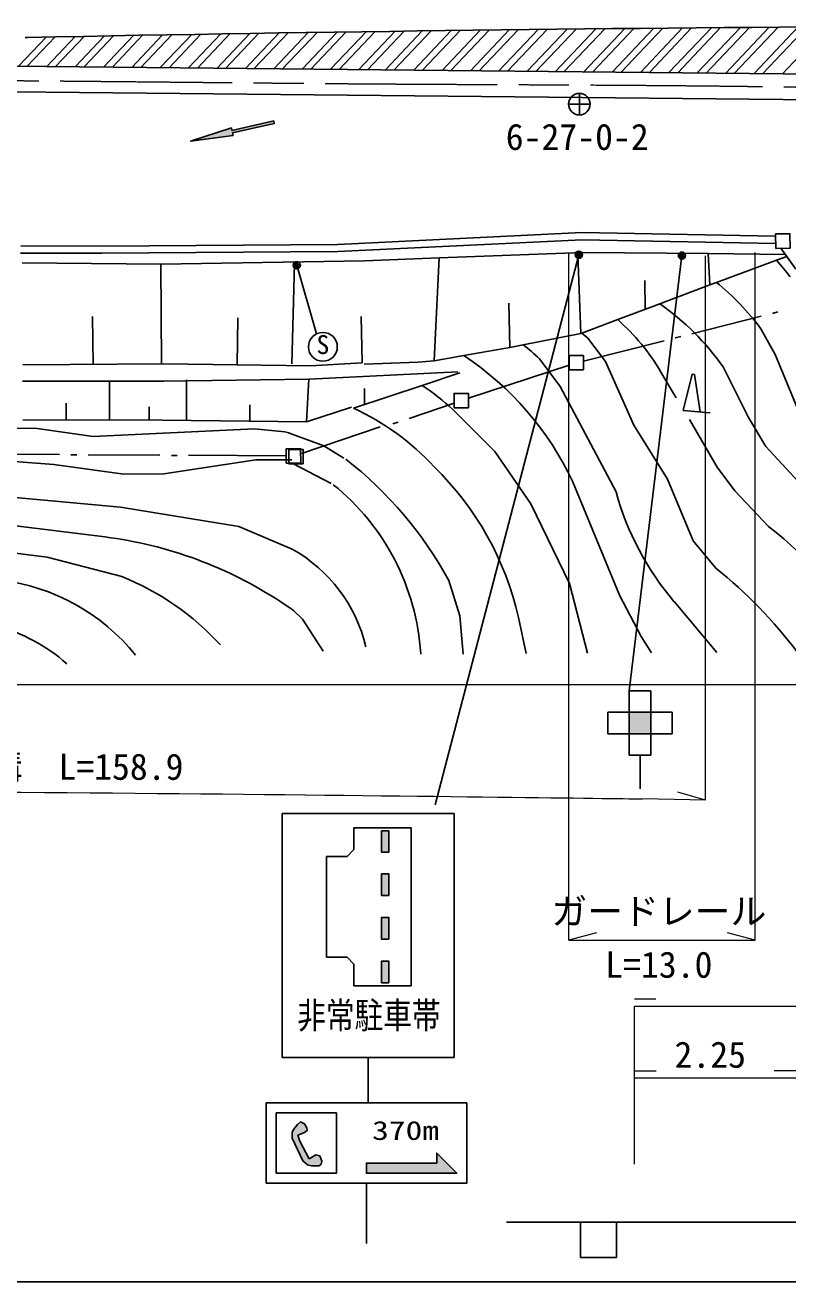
# Model space of a CAD drawing. Units: millimetres, scale not verified. Extents: x 40000 to 680000, y 20000 to 380000.
# Drawn here: x 268831 to 322056, y 205000 to 292650 of the extents above; entities that cross this region are included whole.
import ezdxf
from ezdxf.enums import TextEntityAlignment as Align

# ---------------------------------------------------------------- set-up
doc = ezdxf.new("R2010")
doc.units = ezdxf.units.MM
doc.header["$LTSCALE"] = 1000
doc.header["$PDMODE"] = 32
doc.header["$PDSIZE"] = 500
doc.linetypes.add('CHAIN', pattern=[18.5, 12, -1.5, 3.5, -1.5])
for name, color, linetype, lineweight in [('M-BGD', 7, 'Continuous', 25), ('M-BMK', 2, 'CHAIN', 13), ('M-BMK-ROW', 30, 'Continuous', 25), ('M-BMK-SRVR', 3, 'Continuous', 25), ('M-STR-HTXT', 7, 'Continuous', 13), ('M-STR-STRC', 7, 'Continuous', 25), ('M-STR-STRD', 7, 'Continuous', 25), ('M-TTL-BAND', 7, 'Continuous', 25)]:
    doc.layers.add(name, color=color, linetype=linetype, lineweight=lineweight)
doc.styles.add('ＭＳ ゴシック', font='')
doc.styles.get('ＭＳ ゴシック').set_extended_font_data('MS Gothic')

msp = doc.modelspace()

# ---------------------------------------------------------------- hatches: boundary and pattern name
at = {"layer": 'M-STR-STRC'}
for points in [[(310989, 244732), (312489, 244732), (312489, 243232), (310989, 243232)], [(294202, 234976), (294202, 236456), (293702, 236456), (293702, 234976)], [(294202, 231936), (294202, 233456), (293702, 233456), (293702, 231936)], [(294202, 228896), (294202, 230416), (293702, 230416), (293702, 228896)], [(294202, 225856), (294202, 227376), (293702, 227376), (293702, 225856)], [(288660, 213586), (289115, 213871), (289397, 213790), (289532, 213413), (289492, 213211), (289343, 213090), (288818, 213103), (288536, 213171), (288199, 213440), (287472, 215015), (287472, 215419), (287566, 215635), (287849, 215985), (288051, 216160), (288334, 216012), (288495, 215743), (288509, 215554), (288334, 215419), (288091, 215325), (287871, 215222), (288008, 214805)], [(298950, 212581), (297550, 213981), (297550, 213281), (292650, 213281), (292650, 212581)]]:
    msp.add_hatch(color=256, dxfattribs=at).paths.add_polyline_path(points)
at = {"layer": 'M-STR-STRD'}
msp.add_hatch(color=256, dxfattribs=at).paths.add_polyline_path([(283346, 284953), (283306, 285127), (286220, 285790), (286180, 285964), (283266, 285302), (283227, 285477), (280372, 284552)])

# ---------------------------------------------------------------- linework, layer by layer
at = {"layer": 'M-BGD'}
for p, q in [((290657, 277358), (307683, 278183)), ((307683, 278183), (321203, 277924)), ((274180, 277244), (268528, 277249)), ((290657, 277358), (274180, 277244)), ((307693, 277682), (290662, 276858)), ((307693, 277682), (321211, 277424)), ((321557, 277088), (322606, 275637)), ((274181, 276744), (268514, 276749)), ((290662, 276858), (274181, 276744)), ((278298, 275989), (292519, 276211)), ((292519, 276211), (297715, 276412)), ((297378, 269245), (297715, 276412)), ((307739, 276800), (297715, 276412)), ((307604, 271144), (307392, 276636)), ((316489, 276715), (307739, 276800)), ((321864, 276664), (316489, 276715)), ((316599, 274531), (316489, 276715)), ((317072, 274705), (321260, 276249)), ((321260, 276249), (321973, 276512)), ((268633, 276077), (278298, 275989)), ((278298, 275989), (278340, 269018)), ((287634, 276002), (287440, 269019)), ((312102, 272837), (312069, 274834)), ((313117, 273219), (316599, 274531)), ((316599, 274531), (317072, 274705)), ((302643, 270159), (302593, 273249)), ((310180, 272114), (313117, 273219)), ((273588, 268989), (273544, 272338)), ((283617, 268954), (283679, 272227)), ((292341, 269098), (292289, 272339)), ((307686, 271175), (310180, 272114)), ((303594, 270348), (307604, 271144)), ((307604, 271144), (307686, 271175)), ((307686, 271175), (308090, 270821)), ((320163, 271476), (321162, 269681)), ((299451, 269605), (302643, 270159)), ((302643, 270159), (303594, 270348)), ((308090, 270821), (309339, 269196)), ((288734, 268889), (292341, 269098)), ((292480, 269015), (296248, 269151)), ((296248, 269151), (297378, 269245)), ((297378, 269245), (299451, 269605)), ((304729, 269384), (306165, 267451)), ((309339, 269196), (311318, 264743)), ((321162, 269681), (323297, 264570)), ((268676, 268959), (278500, 269019)), ((278500, 269019), (288734, 268889)), ((288628, 267949), (299035, 268481)), ((296532, 267521), (299174, 268398)), ((313196, 268454), (314256, 266645)), ((315379, 268314), (314750, 265780)), ((315379, 268314), (315540, 268274)), ((315540, 268274), (315934, 265675)), ((317537, 268812), (319298, 265286)), ((268654, 267810), (278521, 267826)), ((274711, 265098), (274717, 267837)), ((278521, 267826), (288628, 267949)), ((280091, 265087), (280097, 267906)), ((288628, 267949), (288467, 264971)), ((291752, 265933), (296532, 267521)), ((306165, 267451), (310066, 260089)), ((292519, 267311), (292503, 266183)), ((271695, 265104), (271697, 266275)), ((277492, 265092), (277494, 266032)), ((284503, 265078), (284505, 266171)), ((288467, 264971), (291613, 266016)), ((298675, 265840), (301619, 262924)), ((316622, 265614), (314750, 265780)), ((278425, 265090), (268662, 265111)), ((288467, 264971), (278425, 265090)), ((311318, 264743), (313662, 260988)), ((315199, 265136), (317124, 261823)), ((319298, 265286), (320508, 263260)), ((264514, 264438), (269504, 264534)), ((269504, 264534), (273585, 263965)), ((273585, 263965), (284831, 264505)), ((284831, 264505), (286957, 264294)), ((286957, 264286), (287337, 264197)), ((287209, 264215), (289665, 263298)), ((289665, 263298), (291070, 262457)), ((320508, 263260), (323643, 259884)), ((263150, 262584), (270834, 261996)), ((278508, 261347), (284924, 262322)), ((284924, 262322), (287450, 262323)), ((287455, 262094), (290198, 260682)), ((301619, 262924), (304131, 259252)), ((270834, 261996), (275721, 261342)), ((275721, 261342), (278508, 261347)), ((317124, 261823), (318346, 260174)), ((307036, 260839), (310308, 252885)), ((313662, 260988), (315442, 256679)), ((265959, 259899), (275498, 259026)), ((318346, 260174), (320700, 257685)), ((275498, 259026), (283742, 257676)), ((304131, 259252), (306828, 253713)), ((263793, 258268), (274392, 256953)), ((283742, 257676), (287465, 256103)), ((270365, 255540), (263315, 256432)), ((315442, 256679), (317035, 254769)), ((275586, 254185), (270365, 255540)), ((298403, 253911), (299165, 251446)), ((306828, 253713), (308077, 248842)), ((310308, 252885), (311819, 250014)), ((314110, 252451), (317102, 248897)), ((286668, 252427), (287532, 251844)), ((287546, 251843), (288198, 251211)), ((288198, 251211), (289638, 248988)), ((299401, 248790), (299165, 251446)), ((303249, 251331), (303801, 248816)), ((311819, 250014), (312545, 248869)), ((296437, 248829), (296440, 248772)), ((302419, 209163), (358860, 209181)), ((307589, 209200), (307590, 206699)), ((310095, 209200), (310096, 206700)), ((307590, 206699), (310096, 206700))]:
    msp.add_line(p, q, dxfattribs=at)
msp.add_lwpolyline([(321200, 278083), (322200, 278099), (322216, 277099), (321216, 277083)], close=True, dxfattribs=at)
for centre, radius, start, end in [((308459, 264847), 17143, 36.69617, 41.69179), ((306269, 261268), 17241, 36.30478, 51.20043), ((302644, 258295), 18233, 35.22991, 54.9423), ((300310, 260905), 14934, 30.36499, 48.63604), ((291936, 255462), 18908, 47.41999, 51.93324), ((287415, 251525), 21720, 25.39229, 56.34759), ((287337, 253587), 16695, 47.22089, 56.57735), ((284406, 249951), 17590, 42.53616, 65.31301), ((274396, 240791), 27359, 28.65654, 52.08118), ((282732, 246752), 21022, 12.58164, 45.87839), ((279990, 247771), 16481, 3.67988, 51.11099), ((329329, 265398), 19982, 195.40754, 220.38759), ((303772, 235687), 27757, 29.59997, 52.42002), ((282265, 246830), 10634, 13.41987, 60.67216), ((296429, 229080), 32931, 37.06957, 51.26586)]:
    msp.add_arc(centre, radius, start, end, dxfattribs=at)
for centre, major_axis, start_param, end_param in [((270855, 227971), (-462, 29198), 5.68938, 6.144763), ((265475, 239667), (-227, 14361), 5.376933, 6.151908), ((268622, 236522), (-301, 19008), 5.442323, 5.888755), ((263990, 239309), (-186, 11767), 5.54098, 6.023204)]:
    msp.add_ellipse(centre, major_axis=major_axis, ratio=0.991376, start_param=start_param, end_param=end_param, dxfattribs=at)
at = {"layer": 'M-BMK'}
msp.add_open_spline([(67817, 286118), (77544, 286480), (79996, 286572), (87803, 286830), (95611, 287089), (99985, 287222), (107794, 287442), (115603, 287661), (119978, 287773), (127788, 287953), (135597, 288134), (139972, 288224), (147783, 288365), (155593, 288507), (159969, 288575), (167780, 288677), (175592, 288779), (179968, 288826), (187780, 288889), (195591, 288952), (199967, 288977), (207779, 289001), (215591, 289025), (219967, 289034), (227779, 289013), (235591, 288992), (239967, 288970), (247779, 288925), (248060, 288923), (248216, 288922), (248497, 288920), (256028, 288869), (260248, 288841), (267779, 288784), (275660, 288724), (280075, 288668), (287955, 288596), (303579, 288454), (312333, 288542), (327954, 288243), (327972, 288242), (327991, 288242), (328009, 288241)], degree=3, knots=[0, 0, 0, 0, 1, 1, 1, 2, 2, 2, 3, 3, 3, 4, 4, 4, 5, 5, 5, 6, 6, 6, 7, 7, 7, 8, 8, 8, 9, 9, 9, 10, 10, 10, 11, 11, 11, 12, 12, 12, 13, 13, 13, 14, 14, 14, 14], dxfattribs=at)
at = {"layer": 'M-BMK-ROW'}
for p, q in [((320976, 272547), (321364, 272645)), ((315351, 271131), (320200, 272352)), ((314188, 270838), (314576, 270936)), ((307785, 269225), (313412, 270643)), ((299765, 266628), (306786, 268935)), ((295619, 265223), (298763, 266292)), ((294483, 264836), (294861, 264965)), ((288107, 262769), (293615, 264643)), ((265434, 262723), (271229, 262695)), ((272029, 262691), (272429, 262689)), ((273229, 262685), (278229, 262661)), ((279052, 262646), (279452, 262644)), ((280229, 262651), (287067, 262617))]:
    msp.add_line(p, q, dxfattribs=at)
for points in [[(307788, 268599), (306786, 268598), (306785, 269600), (307787, 269601)], [(299765, 265962), (298763, 265961), (298762, 266964), (299765, 266964)], [(288059, 262108), (287056, 262107), (287056, 263110), (288058, 263110)], [(288229, 262058), (287227, 262057), (287227, 263060), (288229, 263060)]]:
    msp.add_lwpolyline(points, close=True, dxfattribs=at)
at = {"layer": 'M-BMK-SRVR'}
for p, q in [((307508, 287888), (307508, 286388)), ((308258, 287138), (306758, 287138))]:
    msp.add_line(p, q, dxfattribs=at)
msp.add_circle((307508, 287138), 750, dxfattribs=at)
at = {"layer": 'M-STR-HTXT'}
for p, q in [((306775, 228827), (306775, 276796)), ((316300, 238595), (316300, 276565)), ((319775, 228827), (319775, 276797)), ((567675, 246632), (69426, 246634)), ((316300, 238595), (311913, 238682)), ((316300, 238595), (314379, 239151)), ((308707, 229345), (306775, 228827)), ((306775, 228827), (319775, 228827)), ((319775, 228827), (317843, 229345)), ((311350, 224736), (312853, 224736)), ((311360, 224234), (418860, 224235)), ((311360, 213209), (311360, 224234)), ((311352, 219724), (312855, 219725)), ((311360, 219223), (322610, 219223)), ((322610, 219724), (321107, 219724))]:
    msp.add_line(p, q, dxfattribs=at)
msp.add_open_spline([(167604, 238566), (199696, 239099), (207960, 239193), (233828, 239268), (264329, 239357), (311281, 238691), (311913, 238682)], degree=3, knots=[0, 0, 0, 0, 1, 1, 1, 2, 2, 2, 2], dxfattribs=at)
at = {"layer": 'M-STR-STRC'}
for p, q in [((307468, 276637), (297433, 238273)), ((314664, 276574), (310989, 246232)), ((287787, 275900), (289161, 271113)), ((310989, 246232), (312489, 246232)), ((310989, 244732), (310989, 246232)), ((312489, 246232), (312489, 244732)), ((309489, 243232), (309489, 244732)), ((309489, 244732), (310989, 244732)), ((310989, 244732), (312489, 244732)), ((310989, 243232), (310989, 244732)), ((312489, 244732), (313989, 244732)), ((312489, 244732), (312489, 243232)), ((313989, 244732), (313989, 243232)), ((310989, 243232), (309489, 243232)), ((310989, 241732), (310989, 243232)), ((312489, 243232), (310989, 243232)), ((313989, 243232), (312489, 243232)), ((312489, 243232), (312489, 241732)), ((312489, 241732), (310989, 241732)), ((311746, 241732), (311746, 239383)), ((286779, 237656), (298779, 237656)), ((286779, 220656), (286779, 237656)), ((298779, 237656), (298779, 220656)), ((295779, 236656), (291779, 236656)), ((291779, 236656), (291779, 235154)), ((295779, 236656), (295779, 225656)), ((293702, 236456), (293702, 234976)), ((294202, 236456), (293702, 236456)), ((294202, 236456), (294202, 234976)), ((291779, 235154), (291311, 234656)), ((293702, 234976), (294202, 234976)), ((291311, 234656), (289863, 234656)), ((289863, 234656), (289863, 227656)), ((293702, 233456), (293702, 231936)), ((293702, 233456), (294202, 233456)), ((294202, 233456), (294202, 231936)), ((293702, 231936), (294202, 231936)), ((293702, 230416), (293702, 228896)), ((293702, 230416), (294202, 230416)), ((294202, 230416), (294202, 228896)), ((293702, 228896), (294202, 228896)), ((289863, 227656), (291305, 227656)), ((291305, 227656), (291779, 227149)), ((291779, 225656), (291779, 227149)), ((293702, 227376), (293702, 225856)), ((293702, 227376), (294202, 227376)), ((294202, 227376), (294202, 225856)), ((291779, 225656), (295779, 225656)), ((293702, 225856), (294202, 225856)), ((286779, 220656), (298779, 220656)), ((292779, 220656), (292779, 217514)), ((285650, 217481), (299650, 217481)), ((285650, 217481), (285650, 211881)), ((299650, 217481), (299650, 211881)), ((299650, 211881), (285650, 211881)), ((291250, 211881), (291950, 211881)), ((292650, 211881), (292651, 207681))]:
    msp.add_line(p, q, dxfattribs=at)
for points in [[(310989, 244732), (312489, 244732), (312489, 243232), (310989, 243232)], [(294202, 234976), (294202, 236456), (293702, 236456), (293702, 234976)], [(294202, 231936), (294202, 233456), (293702, 233456), (293702, 231936)], [(294202, 228896), (294202, 230416), (293702, 230416), (293702, 228896)], [(294202, 225856), (294202, 227376), (293702, 227376), (293702, 225856)], [(286350, 216781), (290550, 216781), (290550, 212581), (286350, 212581)], [(288660, 213586), (289115, 213871), (289397, 213790), (289532, 213413), (289492, 213211), (289343, 213090), (288818, 213103), (288536, 213171), (288199, 213440), (287472, 215015), (287472, 215419), (287566, 215635), (287849, 215985), (288051, 216160), (288334, 216012), (288495, 215743), (288509, 215554), (288334, 215419), (288091, 215325), (287871, 215222), (288008, 214805)], [(298950, 212581), (297550, 213981), (297550, 213281), (292650, 213281), (292650, 212581)], [(292650, 213281), (297550, 213281), (297550, 213981), (298950, 212581), (292650, 212581)]]:
    msp.add_lwpolyline(points, close=True, dxfattribs=at)
for centre, radius in [((307468, 276637), 150), ((307468, 276637), 120), ((307468, 276637), 90), ((307468, 276637), 60), ((307468, 276637), 30), ((314664, 276574), 150), ((314664, 276574), 120), ((314664, 276574), 90), ((314664, 276574), 60), ((314664, 276574), 30), ((287787, 275900), 150), ((287787, 275900), 120), ((287787, 275900), 90), ((287787, 275900), 60), ((287787, 275900), 30), ((289611, 270213), 1006)]:
    msp.add_circle(centre, radius, dxfattribs=at)
for p in [(287787, 275900), (307468, 276637), (314664, 276574)]:
    msp.add_point(p, dxfattribs=at)
at = {"layer": 'M-STR-STRD'}
for p, q in [((272327, 289744), (274365, 291895)), ((272941, 289738), (274996, 291907)), ((274306, 289725), (276398, 291932)), ((274920, 289719), (277028, 291943)), ((276285, 289705), (278429, 291968)), ((276899, 289699), (279060, 291979)), ((278264, 289686), (280460, 292003)), ((278879, 289680), (281090, 292013)), ((280243, 289666), (282490, 292037)), ((280858, 289660), (283119, 292047)), ((282223, 289647), (284519, 292070)), ((282837, 289641), (285148, 292080)), ((284202, 289627), (286547, 292102)), ((284816, 289621), (287176, 292112)), ((286181, 289608), (288574, 292133)), ((286795, 289602), (289203, 292143)), ((288160, 289588), (290600, 292163)), ((288774, 289582), (291229, 292173)), ((290139, 289569), (292625, 292193)), ((290753, 289563), (293254, 292202)), ((292118, 289549), (294650, 292221)), ((292732, 289543), (295278, 292230)), ((293967, 289531), (296540, 292247)), ((294581, 289525), (297168, 292255)), ((295946, 289512), (298563, 292273)), ((296560, 289505), (299191, 292282)), ((297925, 289492), (300585, 292299)), ((298539, 289486), (301212, 292307)), ((299904, 289473), (302606, 292324)), ((300519, 289466), (303233, 292331)), ((301883, 289453), (304626, 292348)), ((302498, 289447), (305253, 292355)), ((303862, 289434), (306646, 292371)), ((304477, 289427), (307272, 292378)), ((305842, 289414), (308664, 292393)), ((306456, 289408), (309290, 292399)), ((307821, 289395), (310682, 292414)), ((308435, 289388), (311308, 292420)), ((309800, 289375), (312698, 292434)), ((310414, 289369), (313324, 292440)), ((311779, 289356), (314714, 292453)), ((312393, 289349), (315340, 292459)), ((313758, 289336), (316729, 292472)), ((314372, 289330), (317354, 292477)), ((315737, 289317), (318743, 292489)), ((316351, 289310), (319368, 292494)), ((317716, 289297), (320756, 292506)), ((318330, 289291), (321381, 292511)), ((319695, 289278), (322769, 292521)), ((320309, 289271), (323393, 292526)), ((321674, 289258), (324780, 292536)), ((268369, 289783), (270298, 291819)), ((268832, 291787), (269008, 291794)), ((268983, 289777), (270929, 291831)), ((270348, 289764), (272332, 291858)), ((270962, 289758), (272963, 291869)), ((329128, 289185), (267945, 289787)), ((329110, 287385), (267943, 287987)), ((283266, 285302), (286180, 285964)), ((283306, 285127), (286220, 285790)), ((286180, 285964), (286220, 285790)), ((283227, 285477), (280372, 284552)), ((280372, 284552), (283346, 284953)), ((283227, 285477), (283266, 285302)), ((283306, 285127), (283346, 284953))]:
    msp.add_line(p, q, dxfattribs=at)
msp.add_lwpolyline([(283346, 284953), (283306, 285127), (286220, 285790), (286180, 285964), (283266, 285302), (283227, 285477), (280372, 284552)], close=True, dxfattribs=at)
msp.add_arc((356761, -4207150), 4499800, 89.53331, 91.11742, dxfattribs=at)
at = {"layer": 'M-TTL-BAND'}
msp.add_line((40000, 205000), (579000, 205000), dxfattribs=at)

# ---------------------------------------------------------------- texts
at = {"layer": 'M-BMK-SRVR', "style": 'ＭＳ ゴシック'}
msp.add_text('6-27-0-2', height=1833, dxfattribs=at).set_placement((302370, 283394), align=Align.BOTTOM_LEFT)
at = {"layer": 'M-STR-HTXT', "style": 'ＭＳ ゴシック'}
msp.add_text('側\u3000溝\u3000L=158.9', height=1833, dxfattribs=at).set_placement((261151, 239465), align=Align.BOTTOM_LEFT)
for s, p in [('ガードレール', (313052, 229382)), ('L=13.0', (313052, 225660)), ('2.25', (316640, 219383))]:
    msp.add_text(s, height=1833, dxfattribs=at).set_placement(p, align=Align.BOTTOM_CENTER)
at = {"layer": 'M-STR-STRC', "style": 'ＭＳ ゴシック'}
msp.add_text('S', height=1320, dxfattribs=at).set_placement((289611, 269313), align=Align.BOTTOM_CENTER)
at = {"layer": 'M-STR-STRC', "style": 'ＭＳ ゴシック', "width": 0.8}
msp.add_text('非常駐車帯', height=1833, dxfattribs=at).set_placement((287822, 222121), align=Align.BOTTOM_LEFT)
at = {"layer": 'M-STR-STRC', "style": 'ＭＳ ゴシック', "width": 1.3}
msp.add_text('370m', height=1320, dxfattribs=at).set_placement((295380, 215559), align=Align.MIDDLE_CENTER)

doc.saveas('drawing.dxf')
